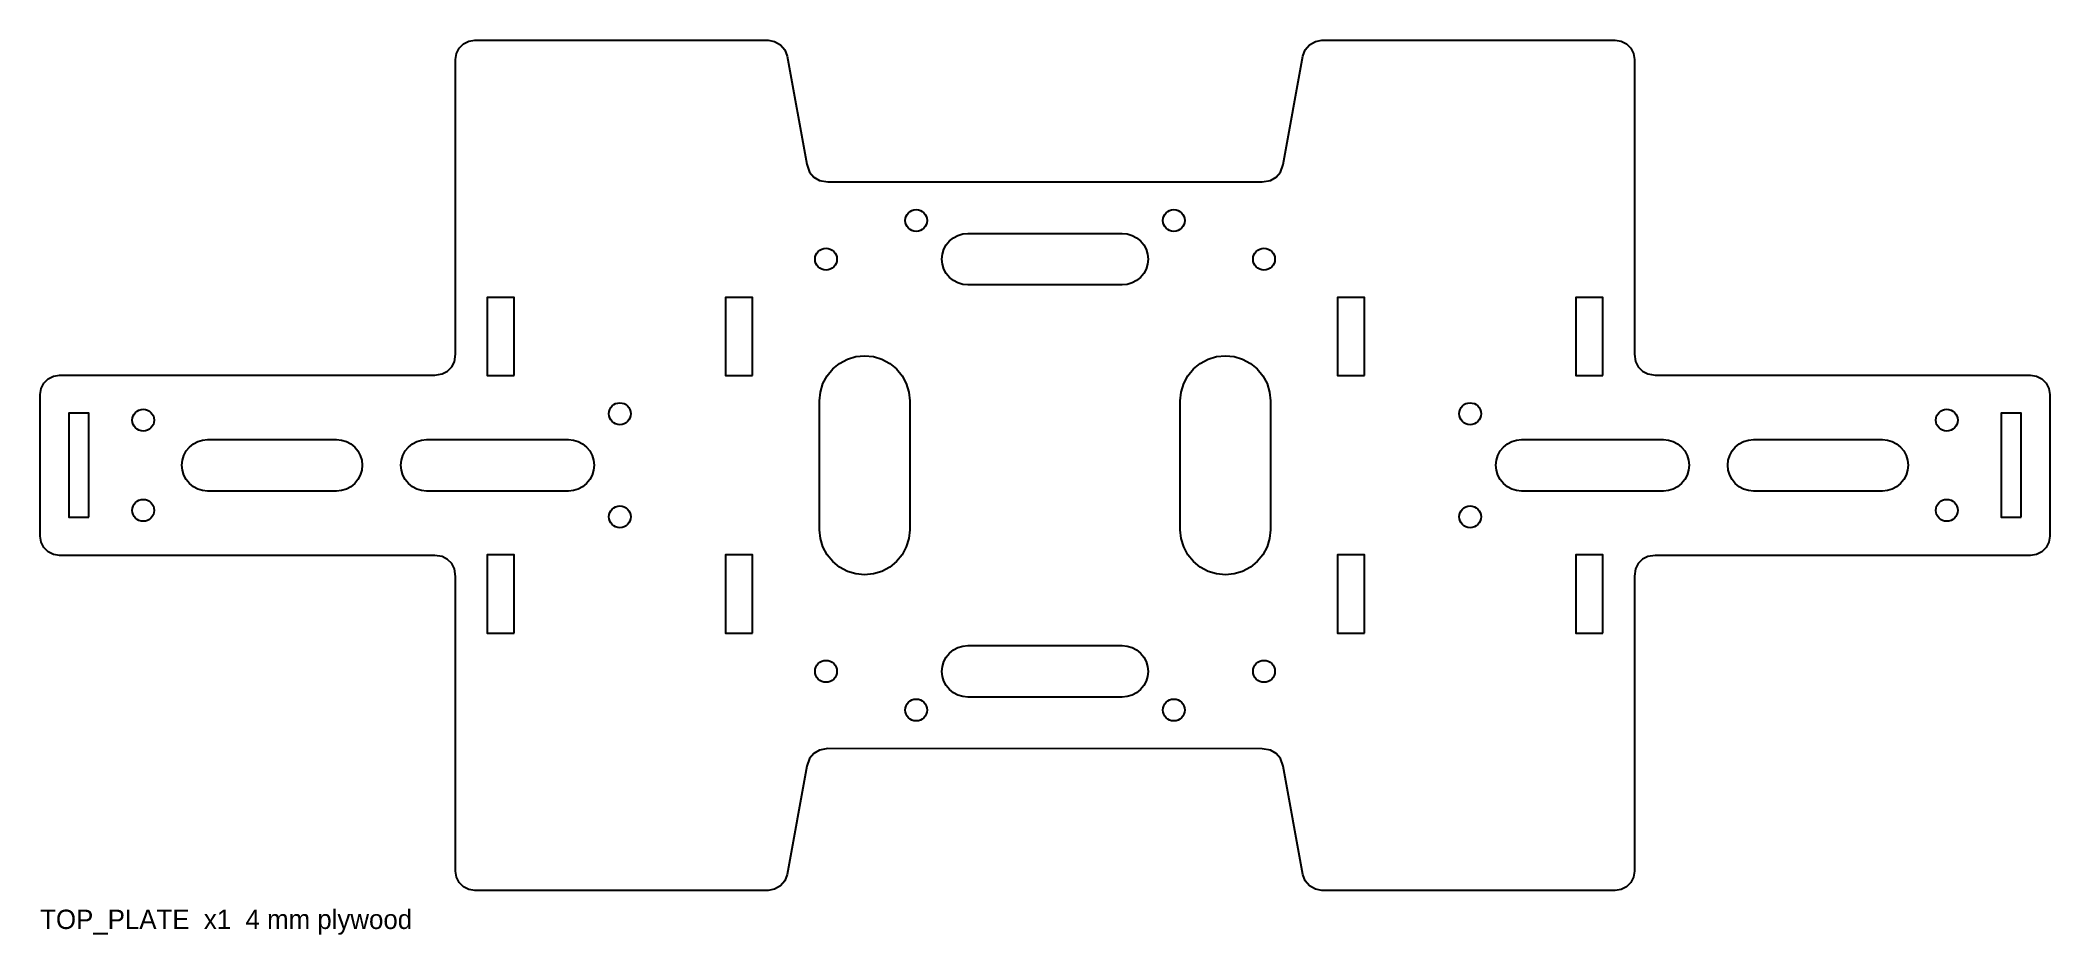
# Model space of a CAD drawing. Header units: millimetres. Extents: x -156 to 156, y -73 to 66.
import ezdxf

# ---------------------------------------------------------------- set-up
doc = ezdxf.new("R2010")
doc.units = ezdxf.units.MM
for name, color, linetype in [('CUT_INNER', 5, 'Continuous'), ('CUT_OUTER', 1, 'Continuous'), ('NOTES', 7, 'Continuous')]:
    doc.layers.add(name, color=color, linetype=linetype)

msp = doc.modelspace()

# ---------------------------------------------------------------- linework, layer by layer
at = {"layer": 'CUT_INNER'}
for points in [[(12, 36), (12.78, 35.92), (13.53, 35.7), (14.22, 35.33), (14.83, 34.83), (15.33, 34.22), (15.7, 33.53), (15.92, 32.78), (16, 32), (15.92, 31.22), (15.7, 30.47), (15.33, 29.78), (14.83, 29.17), (14.22, 28.67), (13.53, 28.3), (12.78, 28.08), (12, 28), (-12, 28), (-12.78, 28.08), (-13.53, 28.3), (-14.22, 28.67), (-14.83, 29.17), (-15.33, 29.78), (-15.7, 30.47), (-15.92, 31.22), (-16, 32), (-15.92, 32.78), (-15.7, 33.53), (-15.33, 34.22), (-14.83, 34.83), (-14.22, 35.33), (-13.53, 35.7), (-12.78, 35.92), (-12, 36)], [(-82.42, 13.93), (-82.42, 26.07), (-86.58, 26.07), (-86.58, 13.93)], [(-45.42, 13.93), (-45.42, 26.07), (-49.58, 26.07), (-49.58, 13.93)], [(49.58, 13.93), (49.58, 26.07), (45.42, 26.07), (45.42, 13.93)], [(86.58, 13.93), (86.58, 26.07), (82.42, 26.07), (82.42, 13.93)], [(-35, 10), (-34.87, 11.37), (-34.47, 12.68), (-33.82, 13.89), (-32.95, 14.95), (-31.89, 15.82), (-30.68, 16.47), (-29.37, 16.87), (-28, 17), (-26.63, 16.87), (-25.32, 16.47), (-24.11, 15.82), (-23.05, 14.95), (-22.18, 13.89), (-21.53, 12.68), (-21.13, 11.37), (-21, 10), (-21, -10), (-21.13, -11.37), (-21.53, -12.68), (-22.18, -13.89), (-23.05, -14.95), (-24.11, -15.82), (-25.32, -16.47), (-26.63, -16.87), (-28, -17), (-29.37, -16.87), (-30.68, -16.47), (-31.89, -15.82), (-32.95, -14.95), (-33.82, -13.89), (-34.47, -12.68), (-34.87, -11.37), (-35, -10)], [(21, 10), (21.13, 11.37), (21.53, 12.68), (22.18, 13.89), (23.05, 14.95), (24.11, 15.82), (25.32, 16.47), (26.63, 16.87), (28, 17), (29.37, 16.87), (30.68, 16.47), (31.89, 15.82), (32.95, 14.95), (33.82, 13.89), (34.47, 12.68), (34.87, 11.37), (35, 10), (35, -10), (34.87, -11.37), (34.47, -12.68), (33.82, -13.89), (32.95, -14.95), (31.89, -15.82), (30.68, -16.47), (29.37, -16.87), (28, -17), (26.63, -16.87), (25.32, -16.47), (24.11, -15.82), (23.05, -14.95), (22.18, -13.89), (21.53, -12.68), (21.13, -11.37), (21, -10)], [(-148.43, -8.07), (-148.43, 8.07), (-151.57, 8.07), (-151.57, -8.07)], [(151.57, -8.07), (151.57, 8.07), (148.43, 8.07), (148.43, -8.07)], [(-130, -4), (-130.78, -3.92), (-131.53, -3.7), (-132.22, -3.33), (-132.83, -2.83), (-133.33, -2.22), (-133.7, -1.53), (-133.92, -0.78), (-134, 0), (-133.92, 0.78), (-133.7, 1.53), (-133.33, 2.22), (-132.83, 2.83), (-132.22, 3.33), (-131.53, 3.7), (-130.78, 3.92), (-130, 4), (-110, 4), (-109.22, 3.92), (-108.47, 3.7), (-107.78, 3.33), (-107.17, 2.83), (-106.67, 2.22), (-106.3, 1.53), (-106.08, 0.78), (-106, 0), (-106.08, -0.78), (-106.3, -1.53), (-106.67, -2.22), (-107.17, -2.83), (-107.78, -3.33), (-108.47, -3.7), (-109.22, -3.92), (-110, -4)], [(-96, -4), (-96.78, -3.92), (-97.53, -3.7), (-98.22, -3.33), (-98.83, -2.83), (-99.33, -2.22), (-99.7, -1.53), (-99.92, -0.78), (-100, 0), (-99.92, 0.78), (-99.7, 1.53), (-99.33, 2.22), (-98.83, 2.83), (-98.22, 3.33), (-97.53, 3.7), (-96.78, 3.92), (-96, 4), (-74, 4), (-73.22, 3.92), (-72.47, 3.7), (-71.78, 3.33), (-71.17, 2.83), (-70.67, 2.22), (-70.3, 1.53), (-70.08, 0.78), (-70, 0), (-70.08, -0.78), (-70.3, -1.53), (-70.67, -2.22), (-71.17, -2.83), (-71.78, -3.33), (-72.47, -3.7), (-73.22, -3.92), (-74, -4)], [(96, 4), (96.78, 3.92), (97.53, 3.7), (98.22, 3.33), (98.83, 2.83), (99.33, 2.22), (99.7, 1.53), (99.92, 0.78), (100, 0), (99.92, -0.78), (99.7, -1.53), (99.33, -2.22), (98.83, -2.83), (98.22, -3.33), (97.53, -3.7), (96.78, -3.92), (96, -4), (74, -4), (73.22, -3.92), (72.47, -3.7), (71.78, -3.33), (71.17, -2.83), (70.67, -2.22), (70.3, -1.53), (70.08, -0.78), (70, 0), (70.08, 0.78), (70.3, 1.53), (70.67, 2.22), (71.17, 2.83), (71.78, 3.33), (72.47, 3.7), (73.22, 3.92), (74, 4)], [(130, 4), (130.78, 3.92), (131.53, 3.7), (132.22, 3.33), (132.83, 2.83), (133.33, 2.22), (133.7, 1.53), (133.92, 0.78), (134, 0), (133.92, -0.78), (133.7, -1.53), (133.33, -2.22), (132.83, -2.83), (132.22, -3.33), (131.53, -3.7), (130.78, -3.92), (130, -4), (110, -4), (109.22, -3.92), (108.47, -3.7), (107.78, -3.33), (107.17, -2.83), (106.67, -2.22), (106.3, -1.53), (106.08, -0.78), (106, 0), (106.08, 0.78), (106.3, 1.53), (106.67, 2.22), (107.17, 2.83), (107.78, 3.33), (108.47, 3.7), (109.22, 3.92), (110, 4)], [(-82.42, -26.07), (-82.42, -13.93), (-86.58, -13.93), (-86.58, -26.07)], [(-45.42, -26.07), (-45.42, -13.93), (-49.58, -13.93), (-49.58, -26.07)], [(49.58, -26.07), (49.58, -13.93), (45.42, -13.93), (45.42, -26.07)], [(86.58, -26.07), (86.58, -13.93), (82.42, -13.93), (82.42, -26.07)], [(12, -28), (12.78, -28.08), (13.53, -28.3), (14.22, -28.67), (14.83, -29.17), (15.33, -29.78), (15.7, -30.47), (15.92, -31.22), (16, -32), (15.92, -32.78), (15.7, -33.53), (15.33, -34.22), (14.83, -34.83), (14.22, -35.33), (13.53, -35.7), (12.78, -35.92), (12, -36), (-12, -36), (-12.78, -35.92), (-13.53, -35.7), (-14.22, -35.33), (-14.83, -34.83), (-15.33, -34.22), (-15.7, -33.53), (-15.92, -32.78), (-16, -32), (-15.92, -31.22), (-15.7, -30.47), (-15.33, -29.78), (-14.83, -29.17), (-14.22, -28.67), (-13.53, -28.3), (-12.78, -28.08), (-12, -28)]]:
    msp.add_lwpolyline(points, close=True, dxfattribs=at)
for centre in [(-20, 38), (20, 38), (-34, 32), (34, 32), (-66, 8), (66, 8), (-140, 7), (140, 7), (-140, -7), (140, -7), (-66, -8), (66, -8), (-34, -32), (34, -32), (-20, -38), (20, -38)]:
    msp.add_circle(centre, 1.7, dxfattribs=at)
at = {"layer": 'CUT_OUTER'}
msp.add_lwpolyline([(-156, 11), (-155.85, 11.93), (-155.43, 12.76), (-154.76, 13.43), (-153.93, 13.85), (-153, 14), (-94.75, 14), (-93.59, 14.18), (-92.77, 14.6), (-92.11, 15.26), (-91.69, 16.08), (-91.51, 17.24), (-91.5, 63), (-91.35, 63.93), (-90.93, 64.76), (-90.26, 65.43), (-89.43, 65.85), (-88.5, 66), (-43, 66), (-41.98, 65.82), (-41.08, 65.3), (-40.41, 64.51), (-40.05, 63.54), (-37, 46.73), (-36.55, 45.52), (-35.89, 44.74), (-35, 44.23), (-33.74, 44.01), (33.73, 44), (35, 44.22), (35.88, 44.73), (36.54, 45.51), (36.99, 46.72), (40.05, 63.54), (40.41, 64.51), (41.08, 65.3), (41.98, 65.82), (43, 66), (88.5, 66), (89.43, 65.85), (90.26, 65.43), (90.93, 64.76), (91.35, 63.93), (91.5, 63), (91.5, 17.25), (91.68, 16.09), (92.1, 15.27), (92.76, 14.61), (93.58, 14.19), (94.74, 14.01), (153, 14), (153.93, 13.85), (154.76, 13.43), (155.43, 12.76), (155.85, 11.93), (156, 11), (156, -11), (155.85, -11.93), (155.43, -12.76), (154.76, -13.43), (153.93, -13.85), (153, -14), (94.75, -14), (93.59, -14.18), (92.77, -14.6), (92.11, -15.26), (91.69, -16.08), (91.51, -17.24), (91.5, -63), (91.35, -63.93), (90.93, -64.76), (90.26, -65.43), (89.43, -65.85), (88.5, -66), (43, -66), (41.98, -65.82), (41.08, -65.3), (40.41, -64.51), (40.05, -63.54), (37, -46.73), (36.55, -45.52), (35.89, -44.74), (35, -44.23), (33.74, -44.01), (-33.73, -44), (-35, -44.22), (-35.88, -44.73), (-36.54, -45.51), (-36.99, -46.72), (-40.05, -63.54), (-40.41, -64.51), (-41.08, -65.3), (-41.98, -65.82), (-43, -66), (-88.5, -66), (-89.43, -65.85), (-90.26, -65.43), (-90.93, -64.76), (-91.35, -63.93), (-91.5, -63), (-91.5, -17.25), (-91.68, -16.09), (-92.1, -15.27), (-92.76, -14.61), (-93.58, -14.19), (-94.74, -14.01), (-153, -14), (-153.93, -13.85), (-154.76, -13.43), (-155.43, -12.76), (-155.85, -11.93), (-156, -11)], close=True, dxfattribs=at)

# ---------------------------------------------------------------- texts
at = {"layer": 'NOTES'}
msp.add_text('TOP_PLATE  x1  4 mm plywood', height=3, dxfattribs=at).set_placement((-156, -72))

doc.saveas('drawing.dxf')
